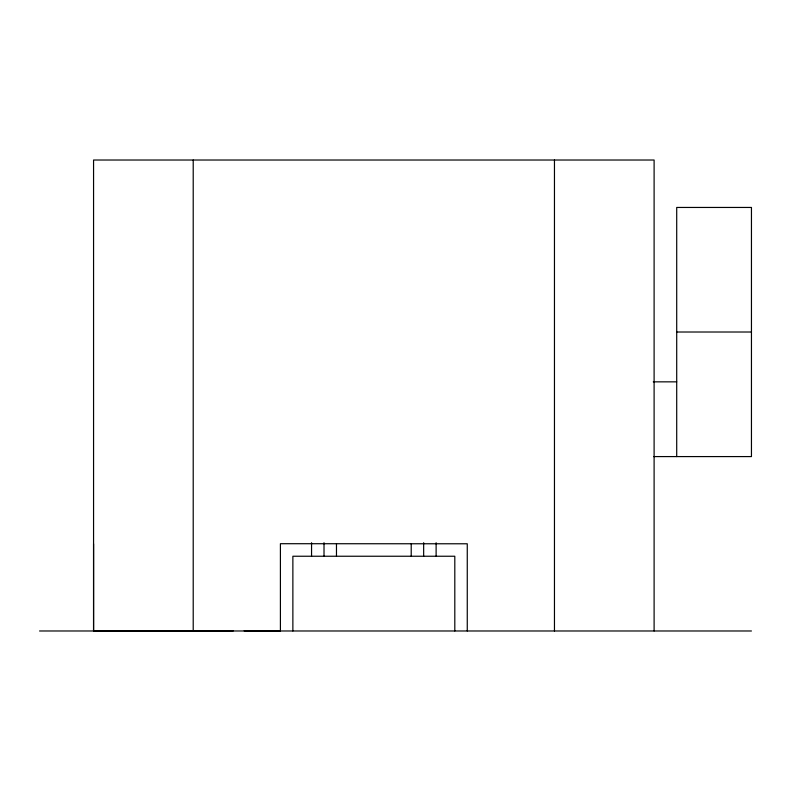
<?xml version="1.0" encoding="UTF-8"?>
<svg xmlns="http://www.w3.org/2000/svg" width="791" height="791" viewBox="0 0 791 791"><rect width="100%" height="100%" fill="white"/><g stroke="black" fill="none" stroke-linecap="round" stroke-linejoin="round"><path stroke-width="1.19" d="M173.259 630.902L93.565 630.981L93.565 543.862M173.259 630.872L181.268 630.822M162.817 630.882L177.313 630.822M140.818 630.911L133.659 630.931L233.355 630.822M676.71 332.012L751.45 332.012M653.267 381.845L676.71 381.845M653.623 456.585L751.45 456.585L751.45 207.45L676.71 207.45L676.71 456.585M200.914 630.842L218.721 630.822M39.55 630.981L751.45 630.981M244.142 630.822L280.41 630.981L280.41 543.704L467.263 543.783L467.263 630.981M278.294 630.793L280.41 630.981M654.108 630.981L654.108 160.019L93.565 160.019L93.565 630.981M554.461 160.019L554.461 630.981M454.805 630.981L454.805 556.241L292.868 556.241L292.868 630.981M436.118 542.725L436.118 556.241M423.66 542.705L423.66 556.241M411.211 543.783L411.211 556.063M336.472 543.783L336.472 556.063M324.013 542.705L324.013 556.241M311.555 542.725L311.555 556.241M193.212 160.019L193.212 630.981"/></g></svg>
